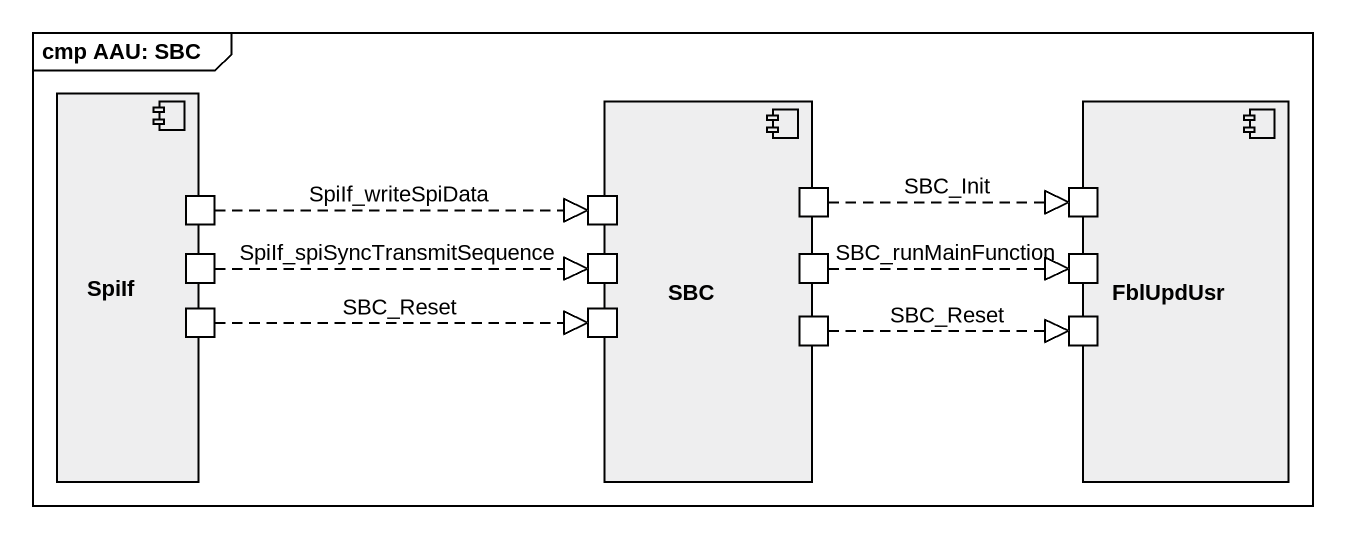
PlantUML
@startuml
mainframe cmp AAU: SBC
component SpiIf #EEEEEF {
  port " " as port1
  port " " as port5
  port " " as port9
}
component SBC #EEEEEF {
  port " " as port2
  port " " as port3
  port " " as port6
  port " " as port7
  port " " as port10
  port " " as port11
}
component FblUpdUsr #EEEEEF {
  port " " as port4
  port " " as port8
  port " " as port12
}
port1 .right.|> port2 : SpiIf_writeSpiData
port3 .right.|> port4 : SBC_Init
port5 .right.|> port6 : SpiIf_spiSyncTransmitSequence
port7 .right.|> port8 : SBC_runMainFunction
port9 .right.|> port10 : SBC_Reset
port11 .right.|> port12 : SBC_Reset
@enduml
